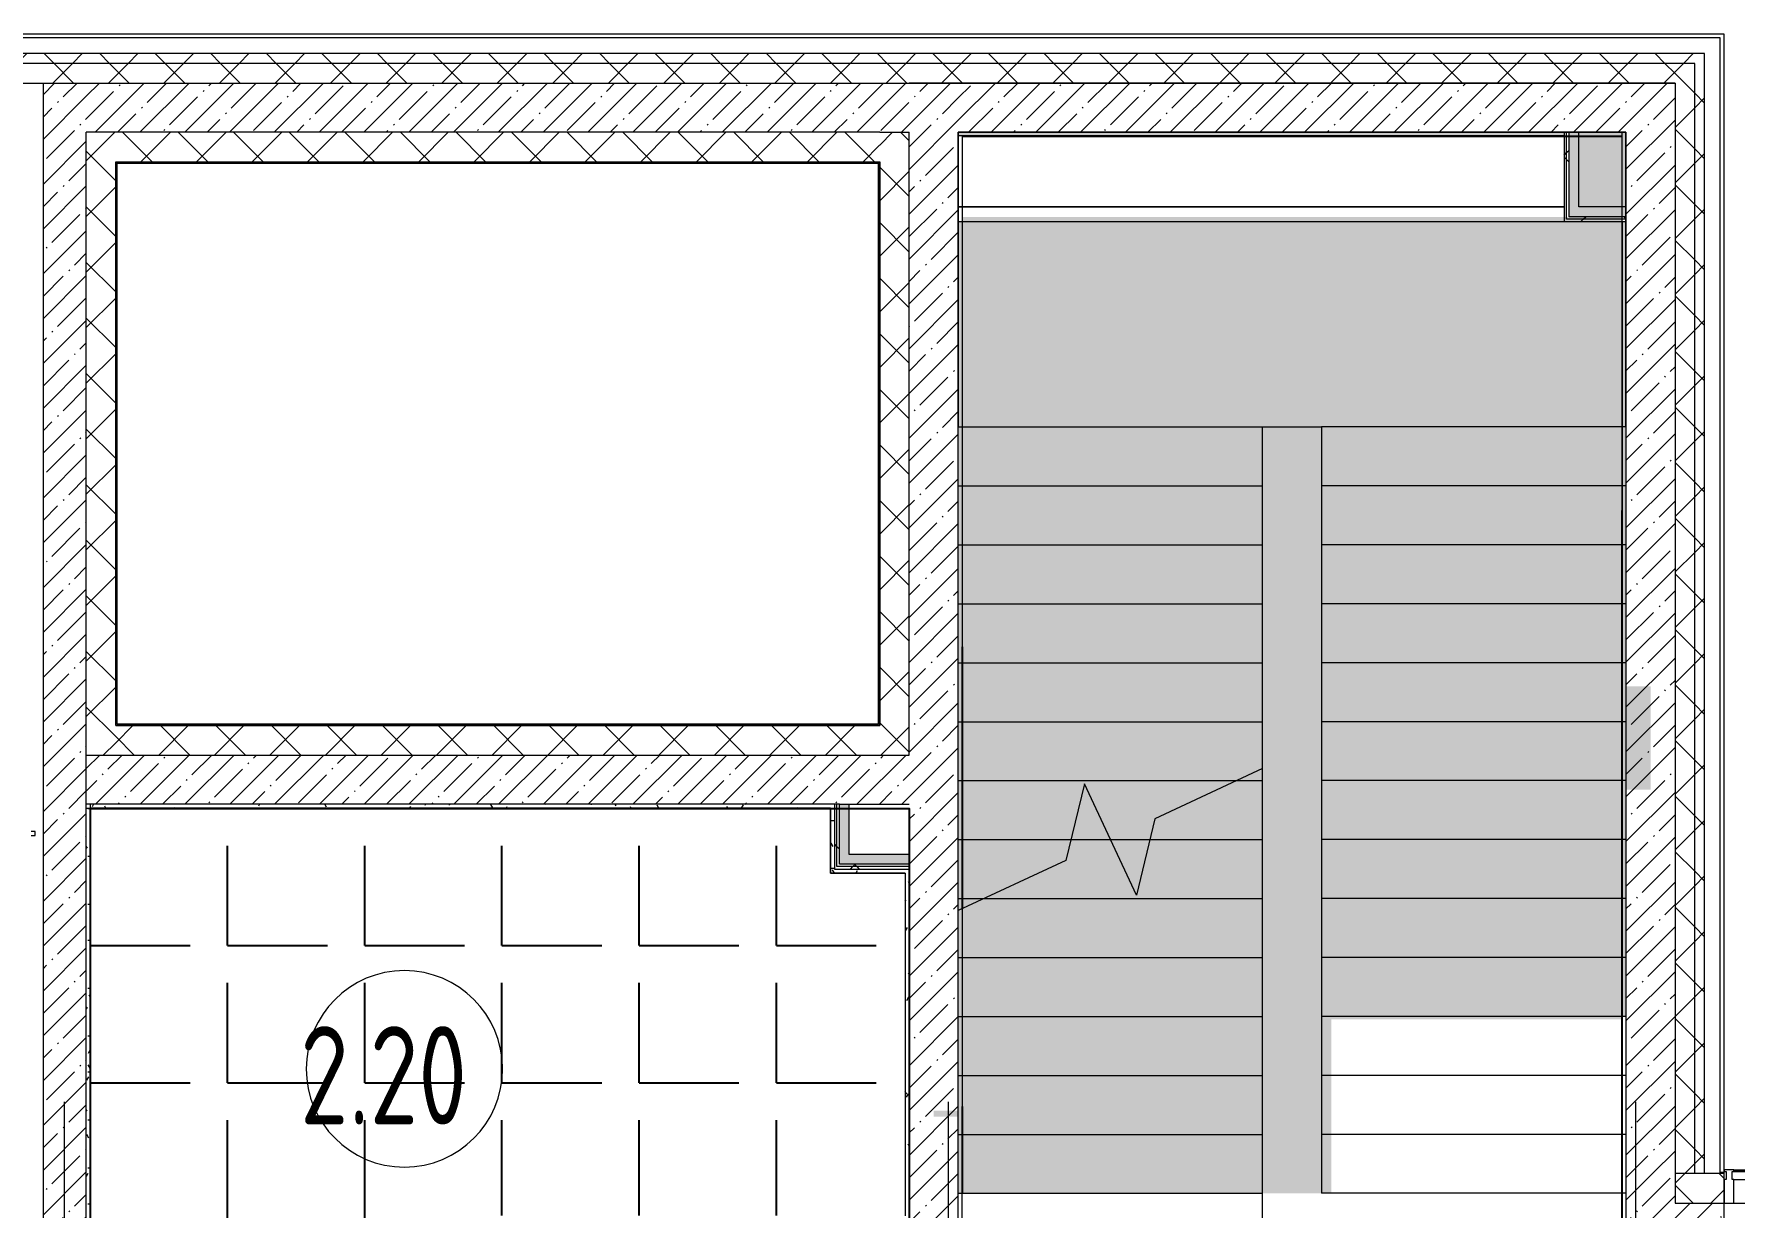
# Model space of a CAD drawing. Header units: millimetres. Extents: x -625 to 415037, y -3642 to 102118.
# Drawn here: x 233476 to 242132, y 21374 to 27349 of the extents above; entities that cross this region are included whole.
import ezdxf

# ---------------------------------------------------------------- set-up
doc = ezdxf.new("R2010")
doc.units = ezdxf.units.MM
doc.layers.add('1) плитка КР3', color=160, linetype='Continuous')
for name, color, linetype, lineweight in [('A-AREA-IDEN', 7, 'Continuous', 9), ('A-GLAZ-1', 7, 'Continuous', 5), ('A-GLAZ-CWMG', 7, 'Continuous', 9), ('A-GLAZ-CWMG-1', 7, 'Continuous', 20), ('A-WALL', 7, 'Continuous', 5), ('I-WALL', 7, 'Continuous', 5), ('S-STRS', 7, 'Continuous', 9), ('S-STRS-MBND', 7, 'Continuous', 9), ('Оси', 7, 'Continuous', 9)]:
    doc.layers.add(name, color=color, linetype=linetype, lineweight=lineweight)
doc.layers.add('A-AREA-PATT-2', color=7, linetype='Continuous', lineweight=5, true_color=0xcde0ef, transparency=1)
for name, color, linetype, lineweight, true_color in [('A-WALL-1', 9, 'Continuous', 5, 0x808080), ('A-WALL-FNSH-1', 9, 'Continuous', 5, 0x808080), ('S-STRS-1', 7, 'Continuous', 9, 0xeef6ff)]:
    doc.layers.add(name, color=color, linetype=linetype, lineweight=lineweight, true_color=true_color)
doc.styles.add('СПДС', font='ГОСТ тип А.ttf', dxfattribs={"width": 0.9})
pattern_1 = [(45, (148772.12, -0.94), (-141.42136, 141.42136), []), (135, (148772.12, -0.94), (-141.42136, -141.42136), [])]
pattern_2 = [(45, (148772.12, -0.94), (-114.04925, 114.04925), []), (45, (148886.17, -0.94), (-114.04925, 114.04925), [201.612, -40.322, 6.706, -33.617])]
pattern_3 = [(0, (148772.123, -0.94), (243.84, 60.96), [20.117, -162.763, 20.117, -162.763, -975.36]), (0, (148772.123, -0.94), (243.84, 60.96), [-365.76, 20.117, -345.643, 20.117, -162.763, -426.72]), (0, (148772.123, -0.94), (243.84, 60.96), [-914.4, 20.117, -101.803, 20.117, -284.683]), (120, (148863.563, 29.54), (-174.71291, 180.691634), [20.117, -162.763, 20.117, -162.763, -975.36]), (120, (148863.563, 29.54), (-174.71291, 180.691634), [-365.76, 20.117, -345.643, 20.117, -162.763, -426.72]), (120, (148863.563, 29.54), (-174.71291, 180.691634), [-914.4, 20.117, -101.803, 20.117, -284.683]), (240, (148894.043, 151.46), (-69.12709, -241.651634), [20.117, -162.763, 20.117, -162.763, -975.36]), (240, (148894.043, 151.46), (-69.12709, -241.651634), [-365.76, 20.117, -345.643, 20.117, -162.763, -426.72]), (240, (148894.043, 151.46), (-69.12709, -241.651634), [-914.4, 20.117, -101.803, 20.117, -284.683])]
pattern_4 = [(45, (148772.12, -0.94), (-212.132, 212.132), []), (135, (148772.12, -0.94), (-212.132, -212.132), [])]

# ---------------------------------------------------------------- blocks, each defined once
blk = doc.blocks.new('Прямоугольный импост - Импост структурный с накладкой - 170мм-22874499-Объем проектирования 2 этажа')
at = {"layer": 'A-GLAZ-CWMG-1'}
for p, q in [((0, 160), (-50, 160)), ((-50, 160), (-50, 40)), ((0, 40), (0, 160)), ((-50, 40), (-40, 40)), ((-40, 0), (-50, 0)), ((-50, 0), (-50, -10)), ((-40, 40), (-40, 0)), ((-10, 0), (-10, 40)), ((-10, 40), (0, 40)), ((0, 0), (-10, 0)), ((0, -10), (0, 0)), ((-50, -10), (0, -10))]:
    blk.add_line(p, q, dxfattribs=at)
blk = doc.blocks.new('PNS_Панель прямоугольная1 - Нр_Стекло - 40мм-22959730-Объем проектирования 2 этажа')
at = {"layer": 'A-GLAZ-1'}
for p, q in [((-770, 0), (770, 0)), ((760, 0), (-760, 0)), ((-760, -40), (760, -40))]:
    blk.add_line(p, q, dxfattribs=at)
blk = doc.blocks.new('Прямоугольный импост - Импост структурный с накладкой - 170мм-22855553-Объем проектирования 2 этажа')
at = {"layer": 'A-GLAZ-CWMG'}
for p, q in [((93360, 21570), (94880, 21570)), ((93360, 21400), (94880, 21400))]:
    blk.add_line(p, q, dxfattribs=at)
blk = doc.blocks.new('Зашивка приборов отопления33 - Зашивка приборов отопления-33324347-Объем проектирования 2 этажа')
at = {"layer": 'A-WALL'}
for p, q in [((124365.9, 19498.8), (121280.9, 19498.8)), ((121280.9, 19136.3), (124365.9, 19136.3)), ((124365.9, 19136.3), (121280.9, 19136.3)), ((121280.9, 19061.3), (124365.9, 19061.3))]:
    blk.add_line(p, q, dxfattribs=at)
blk = doc.blocks.new('Марка_Помещения - Номер-25198446-Объем проектирования 2 этажа')
at = {"layer": 'A-AREA-IDEN'}
for start, end in [(360, 180), (180, 360)]:
    blk.add_arc((0, 0), 2.5, start, end, dxfattribs=at)

msp = doc.modelspace()

# ---------------------------------------------------------------- hatches: boundary and pattern name
at = {"layer": '1) плитка КР3'}
h = msp.add_hatch(dxfattribs=at)
h.set_pattern_fill('ANGLE', color=256, scale=100)
h.set_pattern_definition([(0, (233763.1, 23408.06), (0, 698.5), [508, -190.5]), (90, (233763.1, 23408.06), (-698.5, 4e-14), [508, -190.5])])
h.paths.add_polyline_path([(237531.1, 23408.1), (233763.1, 23408.1), (233763.1, 17290.1), (235712.8, 17290.1), (235712.8, 17604.5), (235729.1, 17654.5), (235773.8, 17654.5), (235773.8, 17664.5), (235813.8, 17664.5), (235813.8, 17644.5), (235821.8, 17644.5), (235821.8, 17604.5), (235833.8, 17604.5), (235834.8, 17604.5), (235834.8, 17290.1), (237292.8, 17290.1), (237292.8, 19588.1), (235834.8, 19588.1), (235834.8, 18704.5), (235821.8, 18664.5), (235813.8, 18664.5), (235813.8, 18644.5), (235773.8, 18644.5), (235773.8, 18654.5), (235733.8, 18654.5), (235733.8, 18664.5), (235725.8, 18664.5), (235725.8, 18704.5), (235713.8, 18704.5), (235712.8, 18704.5), (235712.8, 19934.9), (235729.1, 19984.9), (235773.8, 19984.9), (235773.8, 19994.9), (235813.8, 19994.9), (235813.8, 19974.9), (235821.8, 19974.9), (235821.8, 19934.9), (235833.8, 19934.9), (235834.8, 19934.9), (235834.8, 19710.1), (237113.8, 19710.1), (237113.8, 19889.1), (237292.8, 19889.1), (237292.8, 21213.9), (235834.8, 21213.9), (235834.8, 21034.9), (235821.8, 20994.9), (235813.8, 20994.9), (235813.8, 20974.9), (235773.8, 20974.9), (235773.8, 20984.9), (235733.8, 20984.9), (235733.8, 20994.9), (235725.8, 20994.9), (235725.8, 21034.9), (235713.8, 21034.9), (235712.8, 21034.9), (235712.8, 21335.9), (237911.1, 21335.9), (237911.1, 23078.1), (237531.1, 23078.1)])
h.paths.add_polyline_path([(236522.1, 19499.1), (236722.1, 19499.1), (236722.1, 19299.1), (236522.1, 19299.1)], flags=16)
h.paths.add_polyline_path([(236624.6, 19399.1, -1), (236619.6, 19399.1, -1)], flags=0)
h.paths.add_polyline_path([(233763.1, 18347.6), (233487.1, 18347.6), (233487.1, 17290.1), (233763.1, 17290.1)])
at = {"layer": 'A-AREA-PATT-2'}
h = msp.add_hatch(color=256, dxfattribs=at)
h.paths.add_polyline_path([(240003.2, 21449.1), (240082.1, 21449.1), (240082.1, 22334.1), (241561.6, 22334.1), (241561.6, 22349.1), (240032.1, 22349.1), (240032.1, 25349.1), (239732.1, 25349.1), (239732.1, 21449.1)])
h.paths.add_polyline_path([(238126, 21838.6), (238182.1, 21838.6), (238182.1, 21869.5), (238057.1, 21869.5), (238057.1, 21838.6)])
h.paths.add_polyline_path([(241582.1, 23503.6), (241707.1, 23503.6), (241707.1, 24028.6), (241582.1, 24028.6), (241582.1, 23954.7)])
h.paths.add_polyline_path([(238743.3, 26394.1), (241561.6, 26394.1), (241561.6, 26418.6), (238202.6, 26418.6), (238202.6, 26394.1), (238652.3, 26394.1)])
at = {"layer": 'A-WALL'}
h = msp.add_hatch(dxfattribs=at)
h.set_pattern_fill('FP_24', color=256, style=0, pattern_type=2)
h.set_pattern_definition(pattern_1)
h.paths.add_polyline_path([(233082.8, 27199.1), (241932.1, 27199.1), (241932.1, 27249.1), (229122.1, 27249.1), (229122.1, 27199.1), (232972.1, 27199.1)])
h.paths.add_polyline_path([(226462.1, 27199.1), (226622.1, 27199.1), (226622.1, 27249.1), (225112.1, 27249.1), (225112.1, 27199.1), (226442.1, 27199.1)])
h.paths.add_polyline_path([(222281.1, 27199.1), (223012.1, 27199.1), (223012.1, 27249.1), (217632.1, 27249.1), (217632.1, 27199.1), (221880.4, 27199.1)])
h.paths.add_polyline_path([(214032.1, 27199.1), (214032.1, 27249.1), (212952.1, 27249.1), (212952.1, 27199.1), (213930.3, 27199.1)])
h.paths.add_polyline_path([(214932.1, 27199.1), (216732.1, 27199.1), (216732.1, 27249.1), (214932.1, 27249.1)])
h.paths.add_polyline_path([(209812.1, 27199.1), (209812.1, 27249.1), (208632.1, 27249.1), (208632.1, 27199.1), (209593.9, 27199.1)])
h.paths.add_polyline_path([(203553.1, 27199.1), (203782, 27199.1), (203782, 27249.1), (202632.3, 27249.1), (202632.3, 27199.1), (203552.1, 27199.1)])
h.paths.add_polyline_path([(204682, 27199.1), (205932.1, 27199.1), (205932.1, 27249.1), (204682, 27249.1)])
h.paths.add_polyline_path([(199475.6, 27199.1), (199532.3, 27199.1), (199532.3, 27249.1), (198432.4, 27249.1), (198432.4, 27199.1), (199136.9, 27199.1)])
h.paths.add_polyline_path([(197532.1, 27199.1), (197532.4, 27199.1), (197532.1, 27249.1), (196279.1, 27249.1), (196279.1, 27199.1), (197307.4, 27199.1)])
h.paths.add_polyline_path([(192971, 27199.1), (193179.1, 27199.1), (193179.1, 27249.1), (190782.1, 27249.1), (190782.1, 27199.1), (191553.1, 27199.1)])
h = msp.add_hatch(dxfattribs=at)
h.set_pattern_fill('FP_24', color=256, style=0, pattern_type=2)
h.set_pattern_definition(pattern_1)
h.paths.add_polyline_path([(241394.2, 27099.1), (241832.1, 27099.1), (241832.1, 27199.1), (229122.1, 27199.1), (229122.1, 27099.1), (240671.5, 27099.1)])
h.paths.add_polyline_path([(226022.1, 27099.1), (226622.1, 27099.1), (226622.1, 27199.1), (225112.1, 27199.1), (225112.1, 27099.1), (225522.1, 27099.1)])
h.paths.add_polyline_path([(208932.1, 27099.1), (209812.1, 27099.1), (209812.1, 27199.1), (208632.1, 27199.1), (208632.1, 27099.1), (208912.1, 27099.1)])
h.paths.add_polyline_path([(205632.6, 27099.1), (205932.1, 27099.1), (205932.1, 27199.1), (204682, 27199.1), (204682, 27099.1), (205257.5, 27099.1)])
h.paths.add_polyline_path([(212952.1, 27099.1), (214032.1, 27099.1), (214032.1, 27199.1), (212952.1, 27199.1), (212952.1, 27169.1)])
h.paths.add_polyline_path([(214932.1, 27099.1), (216732.1, 27099.1), (216732.1, 27199.1), (214932.1, 27199.1), (214932.1, 27099.9)])
h.paths.add_polyline_path([(203782, 27099.1), (203782, 27199.1), (202632.3, 27199.1), (202632.3, 27099.1), (203553.1, 27099.1)])
h.paths.add_polyline_path([(190932.1, 27099.1), (193179.1, 27099.1), (193179.1, 27199.1), (190832.1, 27199.1), (190832.1, 27099.1)])
h.paths.add_polyline_path([(196279.1, 27099.1), (197532.4, 27099.1), (197532.1, 27199.1), (196279.1, 27199.1), (196279.1, 27139.1)])
h.paths.add_polyline_path([(222812.1, 27099.1), (223012.1, 27099.1), (223012.1, 27199.1), (217632.1, 27199.1), (217632.1, 27099.1), (222603.1, 27099.1)])
h.paths.add_polyline_path([(198432.4, 27099.1), (199532.3, 27099.1), (199532.3, 27199.1), (198432.4, 27199.1)])
h = msp.add_hatch(dxfattribs=at)
h.set_pattern_fill('FP_24', color=256, style=0, pattern_type=2)
h.set_pattern_definition(pattern_1)
h.paths.add_polyline_path([(241832.1, 21549.1), (241932.1, 21549.1), (241932.1, 27199.1), (241832.1, 27199.1), (241832.1, 21552.1)])
h = msp.add_hatch(dxfattribs=at)
h.set_pattern_fill('FP_24', color=256, style=0, pattern_type=2)
h.set_pattern_definition(pattern_1)
h.paths.add_polyline_path([(241932.1, 21549.1), (241982.1, 21549.1), (241982.1, 27249.1), (241932.1, 27248.4), (241932.1, 21552.1)])
h = msp.add_hatch(dxfattribs=at)
h.set_pattern_fill('FP_24', color=256, style=0, pattern_type=2)
h.set_pattern_definition(pattern_1)
h.paths.add_polyline_path([(233742.1, 23679.1), (233892.1, 23679.1), (233892.1, 26849.1), (233742.1, 26849.1), (233742.1, 23829.1)])
h = msp.add_hatch(dxfattribs=at)
h.set_pattern_fill('FP_24', color=256, style=0, pattern_type=2)
h.set_pattern_definition(pattern_1)
h.paths.add_polyline_path([(237782.1, 26699.1), (237780.5, 26849.1), (233892.1, 26848.5), (233892.1, 26699.1), (234889.6, 26699.1), (237780.5, 26699.1)])
h = msp.add_hatch(dxfattribs=at)
h.set_pattern_fill('FP_24', color=256, style=0, pattern_type=2)
h.set_pattern_definition(pattern_1)
h.paths.add_polyline_path([(237932.1, 23679.1), (237932.1, 26849.1), (237782.1, 26849.1), (237782.1, 23679.1)])
h = msp.add_hatch(dxfattribs=at)
h.set_pattern_fill('FP_24', color=256, style=0, pattern_type=2)
h.set_pattern_definition(pattern_1)
h.paths.add_polyline_path([(233895.1, 23679.1), (237782.1, 23679.1), (237780.5, 23829.1), (233892.1, 23829.1), (233892.1, 23679.1)])
h = msp.add_hatch(dxfattribs=at)
h.set_pattern_fill('FP_24', color=256, style=0, pattern_type=2)
h.set_pattern_definition(pattern_1)
h.paths.add_polyline_path([(259122.1, 21399.1), (260022.1, 21399.1), (260022.1, 21549.1), (258722.6, 21549.1), (258722.6, 21399.1)])
h.paths.add_polyline_path([(254322.3, 21399.1), (255622.6, 21399.1), (255622.6, 21549.1), (254322.3, 21549.1)])
h.paths.add_polyline_path([(257822.6, 21399.1), (257822.6, 21549.1), (256522.6, 21549.1), (256522.6, 21399.1), (257294.4, 21399.1)])
h.paths.add_polyline_path([(252022.3, 21399.1), (252022.3, 21549.1), (250822.1, 21549.1), (250822.1, 21399.1)])
h.paths.add_polyline_path([(249847.1, 21399.1), (249922.1, 21399.1), (249922.1, 21549.1), (245382.1, 21549.1), (245382.1, 21399.1), (249637.1, 21399.1)])
h.paths.add_polyline_path([(242082.1, 21399.1), (242082.1, 21549.1), (241832.1, 21549.1), (241832.1, 21399.1)])
h.paths.add_polyline_path([(266689.9, 21399.1), (268022.3, 21399.1), (268022.3, 21549.1), (266672.6, 21549.1), (266672.6, 21399.1)])
h.paths.add_polyline_path([(264521.7, 21399.1), (265772.6, 21399.1), (265772.6, 21549.1), (264372.6, 21549.1), (264372.6, 21399.1)])
h.paths.add_polyline_path([(260922.1, 21399.1), (262072.6, 21399.1), (262072.6, 21549.1), (260922.1, 21549.1)])
h.paths.add_polyline_path([(273602.1, 21399.1), (274002.1, 21399.1), (274002.1, 21549.1), (268922.3, 21549.1), (268922.3, 21399.1), (272471.8, 21399.1)])
at = {"layer": 'I-WALL'}
h = msp.add_hatch(dxfattribs=at)
h.set_pattern_fill('FP_1', color=256, style=0, pattern_type=2)
h.set_pattern_definition(pattern_2)
h.paths.add_polyline_path([(233522.1, 18369.1), (233742.1, 18369.1), (233742.1, 27099.1), (233522.1, 27099.1), (233522.1, 18436.8)])
h = msp.add_hatch(dxfattribs=at)
h.set_pattern_fill('FP_1', color=256, style=0, pattern_type=2)
h.set_pattern_definition(pattern_2)
h.paths.add_polyline_path([(234889.6, 26849.1), (237932.1, 26849.1), (237932.1, 27099.1), (233742.1, 27099.1), (233742.1, 26849.1), (233900.1, 26849.1)])
h = msp.add_hatch(dxfattribs=at)
h.set_pattern_fill('FP_1', color=256, style=0, pattern_type=2)
h.set_pattern_definition(pattern_2)
h.paths.add_polyline_path([(238182.1, 17269.1), (238182.1, 27099.1), (237932.1, 27099.1), (237932.1, 17269.1), (238159.4, 17269.1)])
h = msp.add_hatch(dxfattribs=at)
h.set_pattern_fill('FP_1', color=256, style=0, pattern_type=2)
h.set_pattern_definition(pattern_2)
h.paths.add_polyline_path([(240032.1, 26849.1), (241582.1, 26849.1), (241582.1, 27099.1), (238182.1, 27099.1), (238182.1, 26849.1), (239732.1, 26849.1)])
h = msp.add_hatch(dxfattribs=at)
h.set_pattern_fill('FP_1', color=256, style=0, pattern_type=2)
h.set_pattern_definition(pattern_2)
h.paths.add_polyline_path([(241822.1, 21399.1), (241832.1, 21399.1), (241832.1, 27099.1), (241582.1, 27099.1), (241582.1, 21549.1), (241802.1, 21549.1), (241802.1, 21399.1)])
h = msp.add_hatch(dxfattribs=at)
h.set_pattern_fill('FP_192', color=256, style=0, pattern_type=2)
h.set_pattern_definition(pattern_4)
h.paths.add_polyline_path([(241267.1, 26394.1), (241279.6, 26394.1), (241279.6, 26849.1), (241267.1, 26849.1), (241267.1, 26418.6)])
h = msp.add_hatch(dxfattribs=at)
h.set_pattern_fill('FP_192', color=256, style=0, pattern_type=2)
h.set_pattern_definition(pattern_4)
h.paths.add_polyline_path([(241279.6, 26406.6), (241292.1, 26406.6), (241292.1, 26849.1), (241279.6, 26849.1), (241279.6, 26418.6)])
for points in [[(241292.1, 26419.1), (241342.1, 26419.1), (241342.1, 26849.1), (241292.1, 26849.1), (241292.1, 26469.1)], [(241342.1, 26419.1), (241582.1, 26419.1), (241582.1, 26469.1), (241342.1, 26469.1)], [(237577.1, 23124.1), (237627.1, 23124.1), (237627.1, 23429.1), (237577.1, 23429.1), (237577.1, 23155.7)], [(237780.5, 23124.1), (237932.1, 23124.1), (237932.1, 23174.1), (237627.1, 23174.1), (237627.1, 23124.1)]]:
    msp.add_hatch(color=256, dxfattribs=at).paths.add_polyline_path(points)
h = msp.add_hatch(dxfattribs=at)
h.set_pattern_fill('FP_192', color=256, style=0, pattern_type=2)
h.set_pattern_definition(pattern_4)
h.paths.add_polyline_path([(241394.2, 26394.1), (241582.1, 26394.1), (241582.1, 26406.6), (241279.6, 26406.6), (241279.6, 26394.1), (241342.1, 26394.1)])
h = msp.add_hatch(dxfattribs=at)
h.set_pattern_fill('FP_192', color=256, style=0, pattern_type=2)
h.set_pattern_definition(pattern_4)
h.paths.add_polyline_path([(241561.6, 26406.6), (241582.1, 26406.6), (241582.1, 26419.1), (241292.1, 26418.6), (241292.1, 26406.6), (241394.2, 26406.6)])
h = msp.add_hatch(dxfattribs=at)
h.set_pattern_fill('FP_1', color=256, style=0, pattern_type=2)
h.set_pattern_definition(pattern_2)
h.paths.add_polyline_path([(237896.8, 23429.1), (237932.1, 23429.1), (237932.1, 23679.1), (233742.1, 23679.1), (233743, 23429.1), (237780.5, 23429.1)])
h = msp.add_hatch(dxfattribs=at)
h.set_pattern_fill('FP_191', color=256, style=0, pattern_type=2)
h.set_pattern_definition(pattern_3)
h.paths.add_polyline_path([(234889.6, 23409.1), (237532.1, 23409.1), (237532.1, 23429.1), (233742.1, 23429.1), (233742.1, 23409.1), (234094, 23409.1)])
h = msp.add_hatch(dxfattribs=at)
h.set_pattern_fill('FP_191', color=256, style=0, pattern_type=2)
h.set_pattern_definition(pattern_3)
h.paths.add_polyline_path([(233762.1, 18369.1), (233761.9, 23408.1), (233742.1, 23409.1), (233742.1, 18369.1)])
h = msp.add_hatch(dxfattribs=at)
h.set_pattern_fill('FP_191', color=256, style=0, pattern_type=2)
h.set_pattern_definition(pattern_3)
h.paths.add_polyline_path([(237532.1, 23079.1), (237552.1, 23079.1), (237550.9, 23427.8), (237532.1, 23406.9), (237532.1, 23079.4)])
h.paths.add_polyline_path([(237532.1, 23409.1), (237552.1, 23429.1), (237532.1, 23429.1), (237532.1, 23415.9)])
h = msp.add_hatch(dxfattribs=at)
h.set_pattern_fill('FP_192', color=256, style=0, pattern_type=2)
h.set_pattern_definition(pattern_4)
h.paths.add_polyline_path([(237552.1, 23099.1), (237564.6, 23099.1), (237564.6, 23429.1), (237552.1, 23429.1), (237552.1, 23155.7)])
h = msp.add_hatch(dxfattribs=at)
h.set_pattern_fill('FP_192', color=256, style=0, pattern_type=2)
h.set_pattern_definition(pattern_4)
h.paths.add_polyline_path([(237564.6, 23111.6), (237577.1, 23111.6), (237577.1, 23429.1), (237564.6, 23429.1), (237564.6, 23155.7)])
h = msp.add_hatch(dxfattribs=at)
h.set_pattern_fill('FP_192', color=256, style=0, pattern_type=2)
h.set_pattern_definition(pattern_4)
h.paths.add_polyline_path([(237899.1, 23099.1), (237932.1, 23099.1), (237932.1, 23111.6), (237564.6, 23111.6), (237564.6, 23099.1), (237780.5, 23099.1)])
h = msp.add_hatch(dxfattribs=at)
h.set_pattern_fill('FP_192', color=256, style=0, pattern_type=2)
h.set_pattern_definition(pattern_4)
h.paths.add_polyline_path([(237780.5, 23111.6), (237932.1, 23111.6), (237932.1, 23124.1), (237577.1, 23124.1), (237577.1, 23111.6), (237627.1, 23111.6)])
h = msp.add_hatch(dxfattribs=at)
h.set_pattern_fill('FP_191', color=256, style=0, pattern_type=2)
h.set_pattern_definition(pattern_3)
h.paths.add_polyline_path([(237556.4, 23079.1), (237912.1, 23079.1), (237912.1, 23099.1), (237552.1, 23099.1), (237552.1, 23079.1)])
h = msp.add_hatch(dxfattribs=at)
h.set_pattern_fill('FP_191', color=256, style=0, pattern_type=2)
h.set_pattern_definition(pattern_3)
h.paths.add_polyline_path([(237932.1, 21334.9), (237932.1, 23099.1), (237912.1, 23078.1), (237912.1, 21335.9), (237927.8, 21335.1)])
h.paths.add_polyline_path([(237912.1, 23079.1), (237932.1, 23099.1), (237912.1, 23099.1)])
h = msp.add_hatch(dxfattribs=at)
h.set_pattern_fill('FP_1', color=256, style=0, pattern_type=2)
h.set_pattern_definition(pattern_2)
h.paths.add_polyline_path([(241755.6, 13619.1), (241772.1, 13619.1), (241772.1, 13627.1), (241802.1, 13627.1), (241802.1, 21549.1), (241582.1, 21549.1), (241582.1, 13619.1)])
h = msp.add_hatch(dxfattribs=at)
h.set_pattern_fill('FP_1', color=256, style=0, pattern_type=2)
h.set_pattern_definition(pattern_2)
h.paths.add_polyline_path([(249017.1, 21149.1), (249332.1, 21149.1), (249332.1, 21399.1), (245382.1, 21399.1), (245382.1, 21149.1), (246453.3, 21149.1)])
h.paths.add_polyline_path([(241822.6, 21149.1), (242082.1, 21149.1), (242082.1, 21399.1), (241802.1, 21399.1), (241802.1, 21149.1), (241822.1, 21149.1)])
at = {"layer": 'S-STRS-1'}
h = msp.add_hatch(color=256, dxfattribs=at)
h.paths.add_polyline_path([(241582.1, 25349.1), (241582.1, 26394.1), (238182.1, 26394.1), (238182.1, 25349.1), (241211.6, 25349.1)])
h.paths.add_polyline_path([(241394.2, 26469.1), (241582.1, 26469.1), (241582.1, 26849.1), (241342.1, 26849.1), (241342.1, 26469.1)])
h.paths.add_polyline_path([(238200.2, 26831.6), (241267.1, 26831.6), (241267.1, 26849.1), (238182.1, 26849.1), (238182.1, 26831.6)])
for points in [[(238182.1, 25049.1), (239732.1, 25049.1), (239732.1, 25349.1), (238182.1, 25349.1), (238182.1, 25206.9)], [(240671.5, 25049.1), (241582.1, 25049.1), (241582.1, 25349.1), (240032.1, 25349.1), (240032.1, 25049.1)], [(238182.1, 24749.1), (239732.1, 24749.1), (239732.1, 25049.1), (238182.1, 25049.1)], [(240671.5, 24749.1), (241582.1, 24749.1), (241582.1, 25049.1), (240032.1, 25049.1), (240032.1, 24749.1)], [(238182.1, 24449.1), (239732.1, 24449.1), (239732.1, 24749.1), (238182.1, 24749.1)], [(240671.5, 24449.1), (241582.1, 24449.1), (241582.1, 24749.1), (240032.1, 24749.1), (240032.1, 24449.1)], [(238182.1, 24149.1), (239732.1, 24149.1), (239732.1, 24449.1), (238182.1, 24449.1)], [(240671.5, 24149.1), (241582.1, 24149.1), (241582.1, 24449.1), (240032.1, 24449.1), (240032.1, 24149.1)], [(238182.1, 23849.1), (239732.1, 23849.1), (239732.1, 24149.1), (238182.1, 24149.1)], [(240671.5, 23849.1), (241582.1, 23849.1), (241582.1, 24149.1), (240032.1, 24149.1), (240032.1, 23849.1)], [(238182.1, 23549.1), (239600.5, 23549.1), (239732.1, 23610.4), (239732.1, 23849.1), (238182.1, 23849.1), (238182.1, 23579.1)], [(240671.5, 23549.1), (241582.1, 23549.1), (241582.1, 23849.1), (240032.1, 23849.1), (240032.1, 23549.1)], [(238957.1, 23249.1), (239158, 23249.1), (239183.7, 23354.7), (239600.5, 23549.1), (238182.1, 23549.1), (238182.1, 23249.1), (238756.2, 23249.1), (238825.1, 23532.3), (238873.2, 23429.1)], [(239732.1, 23549.1), (239732.1, 23610.4), (239600.5, 23549.1)], [(240032.1, 23249.1), (241582.1, 23249.1), (241582.1, 23549.1), (240032.1, 23549.1)], [(239732.1, 22949.1), (239732.1, 23249.1), (239158, 23249.1), (239089.2, 22965.8), (238957.1, 23249.1), (238756.2, 23249.1), (238730.5, 23143.4), (238313.8, 22949.1), (239226, 22949.1)], [(240082.1, 22949.1), (241582.1, 22949.1), (241582.1, 23249.1), (240032.1, 23249.1), (240032.1, 22949.1)], [(238182.1, 22887.7), (238313.8, 22949.1), (238182.1, 22949.1), (238182.1, 22946.2)], [(239732.1, 22649.1), (239732.1, 22949.1), (238313.8, 22949.1), (238182.1, 22887.7), (238182.1, 22649.1), (239226, 22649.1)], [(240082.1, 22649.1), (241582.1, 22649.1), (241582.1, 22949.1), (240032.1, 22949.1), (240032.1, 22649.1)], [(239226, 22349.1), (239732.1, 22349.1), (239732.1, 22649.1), (238182.1, 22649.1), (238182.1, 22349.1), (238313.8, 22349.1)], [(240032.1, 22349.1), (241582.1, 22349.1), (241582.1, 22649.1), (240032.1, 22649.1), (240032.1, 22585.6)], [(239732.1, 22049.1), (239732.1, 22349.1), (238182.1, 22349.1), (238182.1, 22049.1), (239226, 22049.1)], [(239584, 21749.1), (239732.1, 21749.1), (239732.1, 22049.1), (238182.1, 22049.1), (238182.1, 21749.1), (239226, 21749.1)], [(239732.1, 21449.1), (239732.1, 21749.1), (238182.1, 21749.1), (238182.1, 21449.1), (239226, 21449.1)]]:
    msp.add_hatch(color=256, dxfattribs=at).paths.add_polyline_path(points)
h = msp.add_hatch(color=256, dxfattribs=at)
h.paths.add_polyline_path([(238957.1, 23249.1), (238825.1, 23532.3), (238756.2, 23249.1)])
h.paths.add_polyline_path([(239158, 23249.1), (239732.1, 23249.1), (239732.1, 23549.1), (239600.5, 23549.1), (239183.7, 23354.7)])
h = msp.add_hatch(color=256, dxfattribs=at)
h.paths.add_polyline_path([(238313.8, 22949.1), (238730.5, 23143.4), (238756.2, 23249.1), (238182.1, 23249.1), (238182.1, 22949.1)])
h.paths.add_polyline_path([(239089.2, 22965.8), (239158, 23249.1), (238957.1, 23249.1), (239027.1, 23099.1)])

# ---------------------------------------------------------------- linework, layer by layer
at = {"layer": '1) плитка КР3'}
msp.add_lwpolyline([(233763.1, 23408.1), (237932.1, 23408.1), (237932.1, 17269.1), (233763.1, 17269.1)], close=True, dxfattribs=at)
at = {"layer": 'A-WALL'}
for p, q in [((242062.1, 27329.1), (229122.1, 27329.1)), ((242062.1, 21549.1), (242062.1, 27329.1)), ((241982.1, 27249.1), (229122.1, 27249.1)), ((241932.1, 27199.1), (229122.1, 27199.1)), ((241932.1, 21549.1), (241932.1, 27199.1)), ((241982.1, 21549.1), (241982.1, 27249.1)), ((241832.1, 27099.1), (241832.1, 21399.1)), ((233742.1, 18369.1), (233742.1, 26849.1)), ((237782.1, 26849.1), (237932.1, 26849.1)), ((237932.1, 23679.1), (237932.1, 26849.1)), ((241279.6, 26406.6), (241279.6, 26849.1)), ((241292.1, 26419.1), (241292.1, 26849.1)), ((238202.1, 26828.1), (238203.1, 26828.1)), ((241561.1, 26828.1), (241561.1, 26829.1)), ((233892.1, 23829.1), (233892.1, 26699.1)), ((233892.1, 26699.1), (237782.1, 26699.1)), ((233895.1, 23832.1), (233895.1, 26696.1)), ((233895.1, 26696.1), (237779.1, 26696.1)), ((237779.1, 26696.1), (237779.1, 23832.1)), ((237782.1, 26699.1), (237782.1, 23829.1)), ((241582.1, 26406.6), (241279.6, 26406.6)), ((241582.1, 26419.1), (241292.1, 26419.1)), ((233892.1, 23829.1), (237782.1, 23829.1)), ((233895.1, 23832.1), (237779.1, 23832.1)), ((237577.1, 23429.1), (233762.1, 23429.1)), ((233762.1, 23429.1), (233762.1, 18369.1)), ((237532.1, 23079.1), (237532.1, 23409.1)), ((237564.6, 23111.6), (237564.6, 23429.1)), ((237577.1, 23124.1), (237577.1, 23429.1)), ((237932.1, 23111.6), (237564.6, 23111.6)), ((237932.1, 23124.1), (237577.1, 23124.1)), ((237932.1, 23111.6), (237932.1, 21334.9)), ((237912.1, 23079.1), (237532.1, 23079.1)), ((237912.1, 23079.1), (237912.1, 21334.9)), ((242062.1, 21557.1), (242082.1, 21557.1)), ((242082.1, 21549.1), (241832.1, 21549.1)), ((242082.1, 21552.1), (242062.1, 21552.1)), ((241832.1, 21399.1), (242082.1, 21399.1))]:
    msp.add_line(p, q, dxfattribs=at)
at = {"layer": 'A-WALL-1'}
for p, q in [((232972.1, 27099.1), (241832.1, 27099.1)), ((233522.1, 27099.1), (233522.1, 18369.1)), ((241832.1, 27099.1), (237932.1, 27099.1)), ((237782.1, 26849.1), (233742.1, 26849.1)), ((238182.1, 17269.1), (238182.1, 26849.1)), ((238182.1, 26849.1), (241582.1, 26849.1)), ((241267.1, 26849.1), (241267.1, 26394.1)), ((241342.1, 26469.1), (241342.1, 26849.1)), ((241582.1, 26849.1), (241582.1, 21149.1)), ((241582.1, 26469.1), (241342.1, 26469.1)), ((241267.1, 26394.1), (241582.1, 26394.1)), ((233742.1, 23679.1), (237932.1, 23679.1)), ((233762.1, 23429.1), (233742.1, 23429.1)), ((233742.1, 23409.1), (233762.1, 23409.1)), ((237552.1, 23429.1), (237552.1, 23099.1)), ((237577.1, 23429.1), (237932.1, 23429.1)), ((237627.1, 23174.1), (237627.1, 23429.1)), ((233482.1, 23289.6), (233462.1, 23289.6)), ((233482.1, 23269.6), (233482.1, 23289.6)), ((233462.1, 23269.6), (233482.1, 23269.6)), ((237932.1, 23174.1), (237627.1, 23174.1)), ((237932.1, 23184.1), (237932.1, 23111.6)), ((237552.1, 23099.1), (237932.1, 23099.1)), ((242082.1, 21149.1), (242082.1, 21549.1))]:
    msp.add_line(p, q, dxfattribs=at)
at = {"layer": 'A-WALL-FNSH-1'}
for p, q in [((242082.1, 27349.1), (229122.1, 27349.1)), ((242082.1, 21549.1), (242082.1, 27349.1)), ((241561.1, 26849.1), (241561.1, 26829.1)), ((241562.1, 26394.1), (241562.1, 26849.1)), ((241561.1, 26829.1), (238202.1, 26829.1)), ((238202.1, 26829.1), (238202.1, 24229.5)), ((238203.1, 26828.1), (241561.1, 26828.1)), ((238203.1, 24229.5), (238203.1, 26828.1)), ((241561.1, 26828.1), (241561.1, 24923.6)), ((233900.1, 23837.1), (233900.1, 26691.1)), ((233900.1, 26691.1), (237774.1, 26691.1)), ((237774.1, 26691.1), (237774.1, 23837.1)), ((238202.1, 24229.5), (238203.1, 24229.5)), ((238203.1, 23955.4), (238202.1, 23955.4)), ((237774.1, 23837.1), (233900.1, 23837.1)), ((237532.1, 23409.1), (233762.1, 23409.1)), ((233763.1, 23408.1), (237531.1, 23408.1)), ((233763.1, 18368.6), (233763.1, 23408.1)), ((237531.1, 23408.1), (237531.1, 23078.1)), ((237531.1, 23078.1), (237911.1, 23078.1)), ((237911.1, 23078.1), (237911.1, 21335.9)), ((238202.1, 22897), (238202.1, 21890.9)), ((238203.1, 21890.9), (238203.1, 22897.5)), ((238203.1, 21890.9), (238202.1, 21890.9))]:
    msp.add_line(p, q, dxfattribs=at)
at = {"layer": 'I-WALL'}
for p, q in [((241562.1, 26394.1), (241562.1, 17870.1)), ((238203.1, 25239.5), (238202.1, 25239.5)), ((241562.1, 24923.6), (241561.1, 24923.6)), ((241561.1, 17849.1), (241561.1, 24923.6)), ((238202.1, 22897), (238202.1, 24229.5)), ((238203.1, 24229.5), (238203.1, 22897.5)), ((241561.1, 22268.6), (241562.1, 22268.6)), ((238202.1, 17869.6), (238202.1, 21890.9)), ((238203.1, 21890.9), (238203.1, 21449.1)), ((241562.1, 21743.6), (241561.1, 21743.6))]:
    msp.add_line(p, q, dxfattribs=at)
at = {"layer": 'S-STRS'}
for p, q in [((238182.1, 25349.1), (239732.1, 25349.1)), ((238182.1, 25349.1), (239732.1, 25349.1)), ((239732.1, 25349.1), (240032.1, 25349.1)), ((239732.1, 25049.1), (239732.1, 25349.1)), ((241582.1, 25349.1), (240032.1, 25349.1)), ((240032.1, 25349.1), (240032.1, 25049.1)), ((241582.1, 25349.1), (240032.1, 25349.1)), ((238182.1, 25049.1), (239732.1, 25049.1)), ((238182.1, 25049.1), (239732.1, 25049.1)), ((239732.1, 24749.1), (239732.1, 25049.1)), ((240032.1, 25049.1), (240032.1, 24749.1)), ((241582.1, 25049.1), (240032.1, 25049.1)), ((241582.1, 25049.1), (240032.1, 25049.1)), ((238182.1, 24749.1), (239732.1, 24749.1)), ((238182.1, 24749.1), (239732.1, 24749.1)), ((239732.1, 24449.1), (239732.1, 24749.1)), ((240032.1, 24749.1), (240032.1, 24449.1)), ((241582.1, 24749.1), (240032.1, 24749.1)), ((241582.1, 24749.1), (240032.1, 24749.1)), ((238182.1, 24449.1), (239732.1, 24449.1)), ((238182.1, 24449.1), (239732.1, 24449.1)), ((239732.1, 24149.1), (239732.1, 24449.1)), ((240032.1, 24449.1), (240032.1, 24149.1)), ((241582.1, 24449.1), (240032.1, 24449.1)), ((241582.1, 24449.1), (240032.1, 24449.1)), ((238182.1, 24149.1), (239732.1, 24149.1)), ((238182.1, 24149.1), (239732.1, 24149.1)), ((239732.1, 23849.1), (239732.1, 24149.1)), ((240032.1, 24149.1), (240032.1, 23849.1)), ((241582.1, 24149.1), (240032.1, 24149.1)), ((241582.1, 24149.1), (240032.1, 24149.1)), ((238182.1, 23849.1), (239732.1, 23849.1)), ((238182.1, 23849.1), (239732.1, 23849.1)), ((239732.1, 23610.4), (239732.1, 23849.1)), ((240032.1, 23849.1), (240032.1, 23549.1)), ((241582.1, 23849.1), (240032.1, 23849.1)), ((241582.1, 23849.1), (240032.1, 23849.1)), ((238182.1, 23549.1), (239600.5, 23549.1)), ((238182.1, 23549.1), (239600.5, 23549.1)), ((239600.5, 23549.1), (239732.1, 23549.1)), ((239600.5, 23549.1), (239732.1, 23549.1)), ((239732.1, 23549.1), (239732.1, 23610.4)), ((239732.1, 23249.1), (239732.1, 23549.1)), ((240032.1, 23549.1), (240032.1, 23249.1)), ((241582.1, 23549.1), (240032.1, 23549.1)), ((241582.1, 23549.1), (240032.1, 23549.1)), ((238182.1, 23249.1), (238756.2, 23249.1)), ((238182.1, 23249.1), (238756.2, 23249.1)), ((238756.2, 23249.1), (238957.1, 23249.1)), ((238756.2, 23249.1), (238957.1, 23249.1)), ((238957.1, 23249.1), (239158, 23249.1)), ((238957.1, 23249.1), (239158, 23249.1)), ((239158, 23249.1), (239732.1, 23249.1)), ((239158, 23249.1), (239732.1, 23249.1)), ((239732.1, 22949.1), (239732.1, 23249.1)), ((240032.1, 23249.1), (240032.1, 22949.1)), ((241582.1, 23249.1), (240032.1, 23249.1)), ((241582.1, 23249.1), (240032.1, 23249.1)), ((238182.1, 22949.1), (238313.8, 22949.1)), ((238182.1, 22949.1), (238313.8, 22949.1)), ((238313.8, 22949.1), (239732.1, 22949.1)), ((238313.8, 22949.1), (239732.1, 22949.1)), ((239732.1, 22649.1), (239732.1, 22949.1)), ((240032.1, 22949.1), (240032.1, 22649.1)), ((241582.1, 22949.1), (240032.1, 22949.1)), ((241582.1, 22949.1), (240032.1, 22949.1)), ((238182.1, 22649.1), (239732.1, 22649.1)), ((238182.1, 22649.1), (239732.1, 22649.1)), ((239732.1, 22349.1), (239732.1, 22649.1)), ((240032.1, 22649.1), (240032.1, 22349.1)), ((241582.1, 22649.1), (240032.1, 22649.1)), ((241582.1, 22649.1), (240032.1, 22649.1)), ((238182.1, 22349.1), (239732.1, 22349.1)), ((238182.1, 22349.1), (239732.1, 22349.1)), ((239732.1, 22049.1), (239732.1, 22349.1)), ((241582.1, 22349.1), (240032.1, 22349.1)), ((238182.1, 22049.1), (239732.1, 22049.1)), ((238182.1, 22049.1), (239732.1, 22049.1)), ((239732.1, 21749.1), (239732.1, 22049.1)), ((238182.1, 21749.1), (239732.1, 21749.1)), ((238182.1, 21749.1), (239732.1, 21749.1)), ((239732.1, 21449.1), (239732.1, 21749.1)), ((238182.1, 21449.1), (238203.1, 21449.1)), ((238182.1, 21449.1), (238203.1, 21449.1)), ((238182.1, 21449.1), (239732.1, 21449.1)), ((238182.1, 21449.1), (239732.1, 21449.1)), ((238203.1, 21449.1), (239732.1, 21449.1)), ((238203.1, 21449.1), (239732.1, 21449.1)), ((239732.1, 21434.1), (239732.1, 21449.1)), ((239732.1, 21149.1), (239732.1, 21434.1))]:
    msp.add_line(p, q, dxfattribs=at)
at = {"layer": 'S-STRS-MBND'}
for p, q in [((238182.1, 26849.1), (238182.1, 25349.1)), ((241582.1, 26849.1), (238182.1, 26849.1)), ((241582.1, 25349.1), (241582.1, 26849.1)), ((238182.1, 25349.1), (239732.1, 25349.1)), ((238182.1, 23549.1), (238182.1, 25349.1)), ((238182.1, 25349.1), (239732.1, 25349.1)), ((239732.1, 25349.1), (240032.1, 25349.1)), ((239732.1, 23610.4), (239732.1, 25349.1)), ((241582.1, 25349.1), (240032.1, 25349.1)), ((240032.1, 25349.1), (240032.1, 21449.1)), ((241582.1, 25349.1), (240032.1, 25349.1)), ((241582.1, 25349.1), (241582.1, 21449.1)), ((238182.1, 25049.1), (239732.1, 25049.1)), ((238182.1, 25049.1), (239732.1, 25049.1)), ((241582.1, 25049.1), (240032.1, 25049.1)), ((241582.1, 25049.1), (240032.1, 25049.1)), ((238182.1, 24749.1), (239732.1, 24749.1)), ((238182.1, 24749.1), (239732.1, 24749.1)), ((241582.1, 24749.1), (240032.1, 24749.1)), ((241582.1, 24749.1), (240032.1, 24749.1)), ((238182.1, 24449.1), (239732.1, 24449.1)), ((238182.1, 24449.1), (239732.1, 24449.1)), ((241582.1, 24449.1), (240032.1, 24449.1)), ((241582.1, 24449.1), (240032.1, 24449.1)), ((238182.1, 24149.1), (239732.1, 24149.1)), ((238182.1, 24149.1), (239732.1, 24149.1)), ((241582.1, 24149.1), (240032.1, 24149.1)), ((241582.1, 24149.1), (240032.1, 24149.1)), ((238182.1, 23849.1), (239732.1, 23849.1)), ((238182.1, 23849.1), (239732.1, 23849.1)), ((241582.1, 23849.1), (240032.1, 23849.1)), ((241582.1, 23849.1), (240032.1, 23849.1)), ((238182.1, 23549.1), (239600.5, 23549.1)), ((238182.1, 23549.1), (239600.5, 23549.1)), ((239732.1, 23610.4), (239183.7, 23354.7)), ((241582.1, 23549.1), (240032.1, 23549.1)), ((241582.1, 23549.1), (240032.1, 23549.1)), ((238825.1, 23532.3), (238730.5, 23143.4)), ((239089.2, 22965.8), (238825.1, 23532.3)), ((239183.7, 23354.7), (239089.2, 22965.8)), ((238182.1, 23249.1), (238756.2, 23249.1)), ((238182.1, 23249.1), (238756.2, 23249.1)), ((238957.1, 23249.1), (239158, 23249.1)), ((238957.1, 23249.1), (239158, 23249.1)), ((241582.1, 23249.1), (240032.1, 23249.1)), ((241582.1, 23249.1), (240032.1, 23249.1)), ((238730.5, 23143.4), (238182.1, 22887.7)), ((238182.1, 22949.1), (238313.8, 22949.1)), ((238182.1, 22949.1), (238313.8, 22949.1)), ((241582.1, 22949.1), (240032.1, 22949.1)), ((241582.1, 22949.1), (240032.1, 22949.1)), ((241582.1, 22649.1), (240032.1, 22649.1)), ((241582.1, 22649.1), (240032.1, 22649.1)), ((241582.1, 22349.1), (240032.1, 22349.1)), ((241582.1, 22349.1), (240032.1, 22349.1)), ((241582.1, 22049.1), (240032.1, 22049.1)), ((241582.1, 22049.1), (240032.1, 22049.1)), ((241582.1, 21749.1), (240032.1, 21749.1)), ((241582.1, 21749.1), (240032.1, 21749.1)), ((241582.1, 21449.1), (240032.1, 21449.1))]:
    msp.add_line(p, q, dxfattribs=at)
at = {"layer": 'Оси'}
for p, q in [((233632.1, 16914.2), (233632.1, 21914.2)), ((238132.1, 16914.2), (238132.1, 21914.2)), ((241632.1, 16914.2), (241632.1, 21914.2))]:
    msp.add_line(p, q, dxfattribs=at)

# ---------------------------------------------------------------- block references
at = {"layer": 'A-AREA-IDEN', "xscale": 199.9999999999999, "yscale": 199.9999999999999, "zscale": 199.9999999999999}
msp.add_blockref('Марка_Помещения - Номер-25198446-Объем проектирования 2 этажа', (235362.3, 22082.4), dxfattribs=at)
at = {"layer": 'A-GLAZ-1'}
msp.add_blockref('PNS_Панель прямоугольная1 - Нр_Стекло - 40мм-22959730-Объем проектирования 2 этажа', (242892.1, 21559.1), dxfattribs=at)
at = {"layer": 'A-GLAZ-CWMG', "rotation": 180}
msp.add_blockref('Прямоугольный импост - Импост структурный с накладкой - 170мм-22874499-Объем проектирования 2 этажа', (242082.1, 21559.1), dxfattribs=at)
at = {"layer": 'A-GLAZ-CWMG'}
msp.add_blockref('Прямоугольный импост - Импост структурный с накладкой - 170мм-22855553-Объем проектирования 2 этажа', (148772.1, -0.9), dxfattribs=at)
at = {"layer": 'A-WALL'}
msp.add_blockref('Зашивка приборов отопления33 - Зашивка приборов отопления-33324347-Объем проектирования 2 этажа', (116901.3, 7332.8), dxfattribs=at)

# ---------------------------------------------------------------- texts
at = {"layer": 'A-AREA-IDEN', "insert": (234830.8, 22299.5), "char_height": 500, "width": 1327.594, "attachment_point": 1, "style": 'СПДС'}
msp.add_mtext('2.20', dxfattribs=at)

doc.saveas('drawing.dxf')
